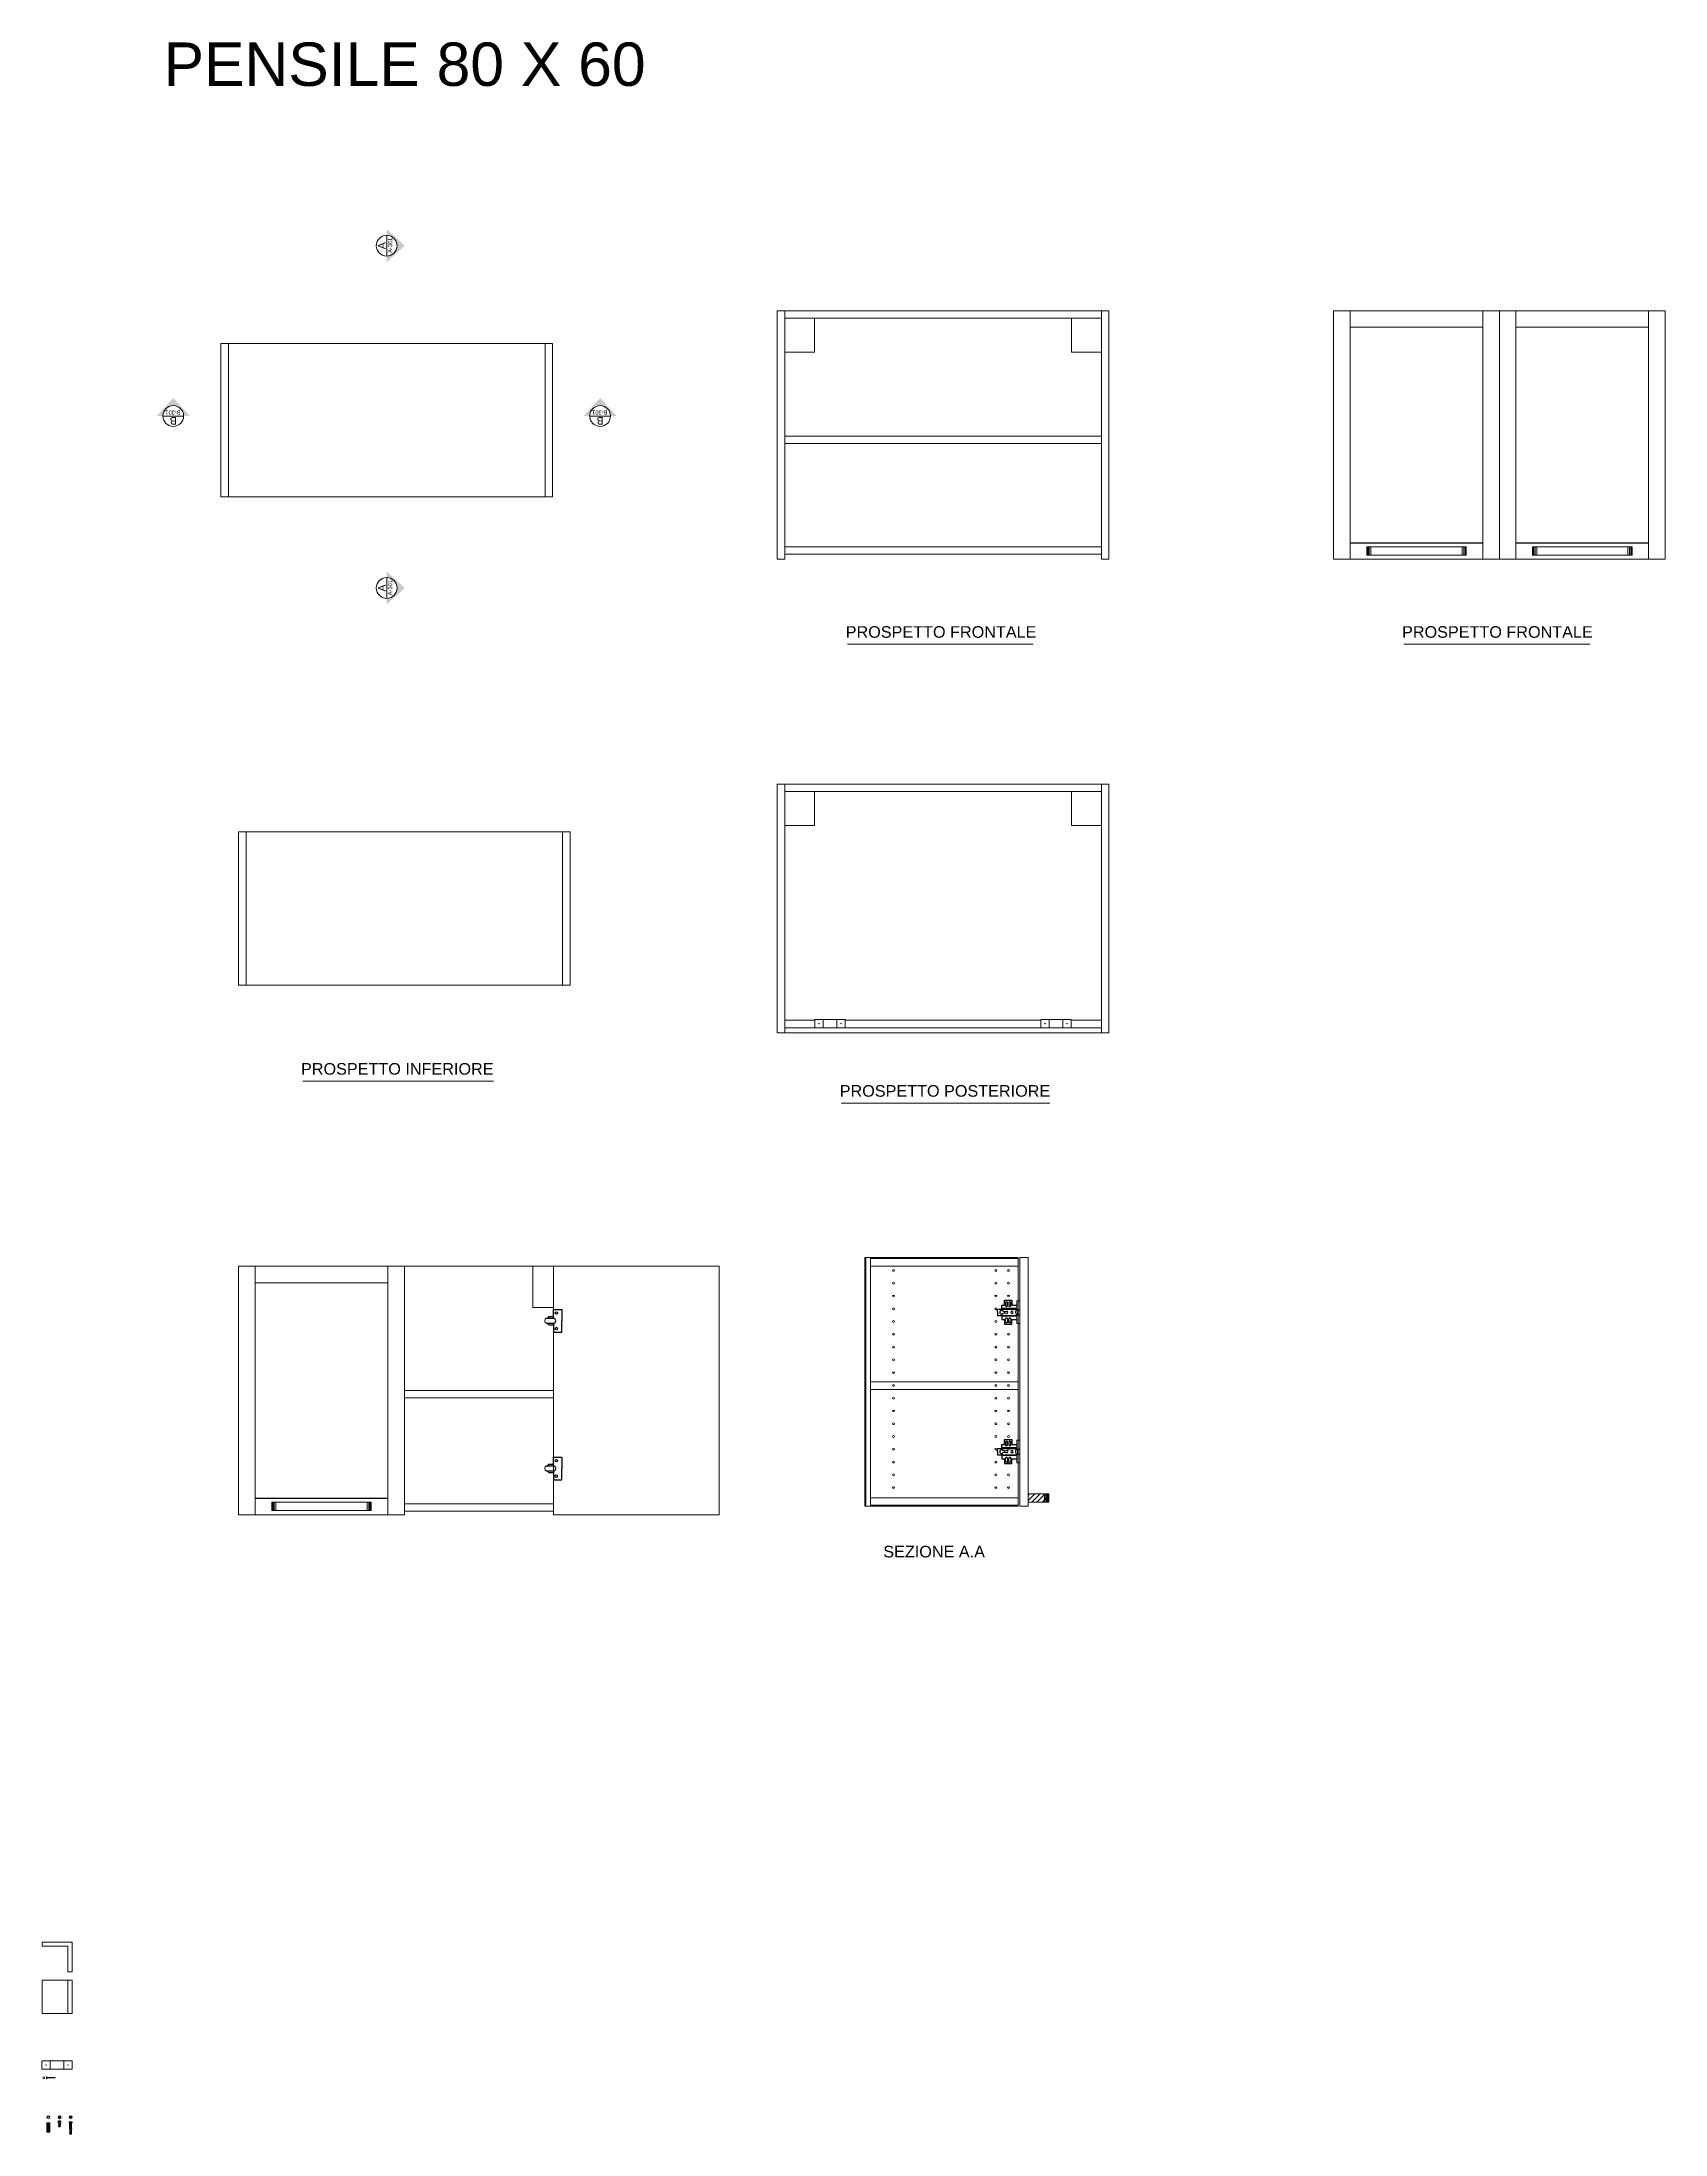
# Model space of a CAD drawing. Header units: millimetres. Extents: x 2179 to 4122, y 1235 to 3124.
# Drawn here: x 3730 to 4122, y 1856 to 2361 of the extents above; entities that cross this region are included whole.
import ezdxf
from ezdxf.enums import TextEntityAlignment as Align

# ---------------------------------------------------------------- set-up
doc = ezdxf.new("R2010")
doc.units = ezdxf.units.MM
doc.linetypes.add('CENTERX2', pattern=[4, 2.5, -0.5, 0.5, -0.5])
for name, color, linetype, lineweight in [('A-FURN', 8, 'Continuous', 18), ('ante', 9, 'Continuous', 18), ('G-ANNO-DIM', 3, 'Continuous', 18), ('maniglie', 5, 'Continuous', 18), ('meccanismi', 4, 'Continuous', 18), ('viti', 2, 'Continuous', 18)]:
    doc.layers.add(name, color=color, linetype=linetype, lineweight=lineweight)
doc.styles.add('ARIAL', font='arial.ttf')
doc.styles.add('underline', font='arial.ttf')

# ---------------------------------------------------------------- blocks, each defined once
blk = doc.blocks.new('section plan')
h = blk.add_hatch(color=256)
h.dxf.hatch_style = 1
h.paths.add_polyline_path([(56.9, 0.3), (46.3, 0.3, -1), (10.7, 0.3), (0.1, 0.3), (28.5, -30.6)])
blk.add_line((46.3, 0.3), (10.7, 0.3))
blk.add_circle((28.5, 0.3), 17.8)
at = {"style": 'ARIAL'}
for tag, height, p in [('A', 13, (28.4, 8.6)), ('A-301', 7, (29, -5.7))]:
    blk.add_attdef(tag, text='', height=height, dxfattribs=at).set_placement(p, align=Align.MIDDLE_CENTER)

msp = doc.modelspace()

# ---------------------------------------------------------------- hatches: boundary and pattern name
at = {"layer": 'maniglie'}
h = msp.add_hatch(dxfattribs=at)
h.set_pattern_fill('ANSI31', color=256, scale=0.28)
h.set_pattern_definition([(45, (834.9304, 1445.1449), (-0.62861793, 0.62861793), [])])
h.paths.add_polyline_path([(3972.42, 2008.18), (3972.12, 2008.18), (3972.12, 2010.18), (3972.32, 2010.18), (3972.42, 2010.18)])
h.paths.add_polyline_path([(3972.67, 2008.18), (3972.42, 2008.18), (3972.42, 2010.18), (3972.67, 2010.18)])
h.paths.add_polyline_path([(3972.87, 2008.18), (3972.67, 2008.18), (3972.67, 2010.18), (3972.87, 2010.18)])
h.paths.add_polyline_path([(3973.02, 2008.18), (3972.87, 2008.18), (3972.87, 2010.18), (3973.02, 2010.18)])
h.paths.add_polyline_path([(3973.12, 2008.18), (3973.02, 2008.18), (3973.02, 2010.18), (3973.12, 2010.18)])
h.paths.add_polyline_path([(3968.12, 2008.18), (3968.12, 2010.18), (3972.12, 2010.18), (3972.12, 2008.18)])

# ---------------------------------------------------------------- linework, layer by layer
at = {"color": 4}
for p, q in [((3851.83, 2052.55), (3853.57, 2052.55)), ((3851.83, 2051.35), (3853.57, 2051.35)), ((3852.51, 2052.96), (3853.62, 2052.96)), ((3852.51, 2050.94), (3853.62, 2050.94)), ((3853.62, 2052.52), (3853.62, 2054.69)), ((3853.62, 2054.69), (3855.62, 2054.69)), ((3853.62, 2051.35), (3853.62, 2049.21)), ((3855.62, 2054.69), (3855.62, 2051.95)), ((3855.62, 2049.21), (3855.62, 2051.95)), ((3960.77, 2054.74), (3965.41, 2054.74)), ((3960.77, 2054), (3960.77, 2054.74)), ((3960.77, 2054), (3960.77, 2053.25)), ((3960.77, 2053.25), (3965.41, 2053.25)), ((3965.41, 2054.6), (3966.12, 2054.6)), ((3965.41, 2053.4), (3966.12, 2053.4)), ((3853.62, 2049.21), (3855.62, 2049.21)), ((3960.77, 2021.11), (3965.41, 2021.11)), ((3960.77, 2020.37), (3960.77, 2021.11)), ((3960.77, 2020.37), (3960.77, 2019.63)), ((3965.41, 2020.97), (3966.12, 2020.97)), ((3965.41, 2019.77), (3966.12, 2019.77)), ((3851.83, 2016.93), (3853.57, 2016.93)), ((3851.83, 2015.72), (3853.57, 2015.72)), ((3852.51, 2017.33), (3853.62, 2017.33)), ((3852.51, 2015.32), (3853.62, 2015.32)), ((3853.62, 2017.33), (3853.62, 2019.07)), ((3853.62, 2019.07), (3855.62, 2019.07)), ((3853.62, 2015.32), (3853.62, 2013.58)), ((3855.62, 2019.07), (3855.62, 2016.32)), ((3855.62, 2013.58), (3855.62, 2016.32)), ((3960.77, 2019.63), (3965.41, 2019.63)), ((3853.62, 2013.58), (3855.62, 2013.58))]:
    msp.add_line(p, q, dxfattribs=at)
for points in [[(3961.83, 2054.52), (3961.83, 2055.74), (3962.48, 2055.74)], [(3962.48, 2055.74), (3962.48, 2056.9), (3964.23, 2056.9), (3964.23, 2055.74)], [(3962.7, 2056.33), (3962.7, 2055.58)], [(3963.18, 2055.58), (3963.18, 2056.33)], [(3963.49, 2056.34), (3963.49, 2055.59)], [(3963.97, 2055.59), (3963.97, 2056.34)], [(3964.23, 2055.74), (3965.41, 2055.74)], [(3965.41, 2054.95), (3961.83, 2054.95), (3961.83, 2054.52)], [(3961.83, 2053.48), (3961.83, 2052.26), (3962.48, 2052.26)], [(3965.41, 2053.05), (3961.83, 2053.05), (3961.83, 2053.48)], [(3962.48, 2052.26), (3962.48, 2051.1), (3964.23, 2051.1), (3964.23, 2052.26)], [(3962.7, 2051.67), (3962.7, 2052.42)], [(3963.18, 2052.42), (3963.18, 2051.67)], [(3963.49, 2051.66), (3963.49, 2052.41)], [(3963.97, 2052.41), (3963.97, 2051.66)], [(3964.23, 2052.26), (3965.41, 2052.26)], [(3961.83, 2020.89), (3961.83, 2022.11), (3962.48, 2022.11)], [(3965.41, 2021.32), (3961.83, 2021.32), (3961.83, 2020.89)], [(3961.83, 2019.85), (3961.83, 2018.63), (3962.48, 2018.63)], [(3965.41, 2019.42), (3961.83, 2019.42), (3961.83, 2019.85)], [(3962.48, 2022.11), (3962.48, 2023.27), (3964.23, 2023.27), (3964.23, 2022.11)], [(3962.7, 2022.7), (3962.7, 2021.95)], [(3963.18, 2021.95), (3963.18, 2022.7)], [(3963.49, 2022.71), (3963.49, 2021.96)], [(3963.97, 2021.96), (3963.97, 2022.71)], [(3964.23, 2022.11), (3965.41, 2022.11)], [(3962.48, 2018.63), (3962.48, 2017.47), (3964.23, 2017.47), (3964.23, 2018.63)], [(3962.7, 2018.04), (3962.7, 2018.79)], [(3963.18, 2018.79), (3963.18, 2018.04)], [(3963.49, 2018.03), (3963.49, 2018.78)], [(3963.97, 2018.78), (3963.97, 2018.03)], [(3964.23, 2018.63), (3965.41, 2018.63)]]:
    msp.add_lwpolyline(points, dxfattribs=at)
for centre in [(3854.3, 2053.83), (3854.3, 2050.07), (3854.3, 2018.2), (3854.3, 2014.44)]:
    msp.add_circle(centre, 0.3, dxfattribs=at)
for centre, radius, start, end in [((3962.94, 2056.27), 0.244, 13.7815, 166.2185), ((3962.94, 2055.64), 0.244, 193.7815, 346.2185), ((3963.73, 2056.28), 0.244, 13.7815, 166.2185), ((3963.73, 2055.64), 0.244, 193.7815, 346.2185), ((3853.15, 2051.96), 1.18, 122.3859, 149.8981), ((3853.15, 2051.94), 1.18, 210.1019, 237.6141), ((3853.57, 2051.95), 0.602, 270, 90), ((3961.83, 2054), 0.523, 90, 180), ((3961.83, 2054), 0.523, 180, 270), ((3962.52, 2055.1), 0.908, 219.9653, 297.4089), ((3962.52, 2052.89), 0.908, 62.5911, 140.0347), ((3962.94, 2052.36), 0.244, 13.7815, 166.2185), ((3962.94, 2051.73), 0.244, 193.7815, 346.2185), ((3962.94, 2054), 0.3, 0, 90), ((3962.94, 2054), 0.3, 270, 0), ((3963.73, 2052.35), 0.244, 13.7815, 166.2185), ((3963.73, 2051.72), 0.244, 193.7815, 346.2185), ((3964.27, 2054), 0.3, 0, 180), ((3964.27, 2054), 0.3, 0, 180), ((3964.27, 2054), 0.3, 180, 0), ((3964.27, 2054), 0.3, 180, 0), ((3961.83, 2020.37), 0.523, 90, 180), ((3961.83, 2020.37), 0.523, 180, 270), ((3962.52, 2021.48), 0.908, 219.9653, 297.4089), ((3962.52, 2019.27), 0.908, 62.5911, 140.0347), ((3962.94, 2022.64), 0.244, 13.7815, 166.2185), ((3962.94, 2022.01), 0.244, 193.7815, 346.2185), ((3962.94, 2020.37), 0.3, 0, 90), ((3962.94, 2020.37), 0.3, 270, 0), ((3963.73, 2022.65), 0.244, 13.7815, 166.2185), ((3963.73, 2022.02), 0.244, 193.7815, 346.2185), ((3964.27, 2020.37), 0.3, 0, 180), ((3964.27, 2020.37), 0.3, 0, 180), ((3964.27, 2020.37), 0.3, 180, 0), ((3964.27, 2020.37), 0.3, 180, 0), ((3853.15, 2016.33), 1.18, 122.3859, 149.8981), ((3853.15, 2016.32), 1.18, 210.1019, 237.6141), ((3853.57, 2016.32), 0.602, 270, 90), ((3962.94, 2018.73), 0.244, 13.7815, 166.2185), ((3962.94, 2018.1), 0.244, 193.7815, 346.2185), ((3963.73, 2018.73), 0.244, 13.7815, 166.2185), ((3963.73, 2018.09), 0.244, 193.7815, 346.2185)]:
    msp.add_arc(centre, radius, start, end, dxfattribs=at)
at = {"layer": 'A-FURN'}
for p, q in [((4041.88, 2295.7), (4041.88, 2235.7)), ((4121.88, 2235.7), (4121.88, 2295.7)), ((3909.42, 2236.94), (3985.82, 2236.94)), ((3985.82, 2236.94), (3985.82, 2238.74)), ((3909.42, 2121.44), (3985.82, 2121.44)), ((3777.62, 2065.14), (3777.62, 2005.14)), ((3928.77, 2067.18), (3929.01, 2067.18)), ((3929.01, 2067.18), (3929.01, 2007.18)), ((3930.12, 2007.18), (3930.12, 2067.18)), ((3817.62, 2007.81), (3853.62, 2007.81)), ((3853.62, 2006.01), (3817.62, 2006.01))]:
    msp.add_line(p, q, dxfattribs=at)
for points in [[(3907.62, 2235.7), (3909.42, 2235.7), (3909.42, 2295.7), (3907.62, 2295.7)], [(3907.62, 2121.44), (3909.42, 2121.44), (3909.42, 2181.44), (3907.62, 2181.44)]]:
    msp.add_lwpolyline(points, close=True, dxfattribs=at)
for points in [[(3909.42, 2295.7), (3909.42, 2295.46)], [(3909.42, 2295.7), (3985.82, 2295.7), (3985.82, 2293.9), (3909.42, 2293.9), (3909.42, 2295.7)], [(3909.42, 2295.46), (3909.42, 2294.22)], [(3916.62, 2293.9), (3916.62, 2285.7), (3909.42, 2285.7)], [(3978.62, 2293.9), (3978.62, 2285.7), (3985.82, 2285.7)], [(3985.82, 2235.7), (3987.62, 2235.7), (3987.62, 2295.7), (3985.82, 2295.7), (3985.82, 2285.7)], [(3775.16, 2250.8), (3773.36, 2250.8), (3773.36, 2287.8), (3775.16, 2287.8)], [(3775.16, 2250.8), (3851.56, 2250.8), (3851.56, 2287.8), (3775.16, 2287.8), (3775.16, 2250.8)], [(3851.56, 2250.8), (3853.36, 2250.8), (3853.36, 2287.8), (3851.56, 2287.8)], [(3909.42, 2235.7), (3909.42, 2285.7)], [(3985.82, 2235.7), (3985.82, 2285.7)], [(3909.42, 2264.56), (3909.42, 2265.46), (3985.82, 2265.46), (3985.82, 2263.66), (3909.42, 2263.66), (3909.42, 2264.56)], [(3985.82, 2238.74), (3909.42, 2238.74)], [(3909.42, 2238.74), (3909.42, 2236.94)], [(3909.42, 2181.44), (3909.42, 2181.2)], [(3909.42, 2181.44), (3985.82, 2181.44), (3985.82, 2179.64), (3909.42, 2179.64), (3909.42, 2181.44)], [(3985.82, 2121.44), (3987.62, 2121.44), (3987.62, 2181.44), (3985.82, 2181.44), (3985.82, 2171.44)], [(3909.42, 2181.2), (3909.42, 2179.96)], [(3916.62, 2179.64), (3916.62, 2171.44), (3909.42, 2171.44)], [(3978.62, 2179.64), (3978.62, 2171.44), (3985.82, 2171.44)], [(3909.42, 2121.44), (3909.42, 2171.44)], [(3985.82, 2121.44), (3985.82, 2171.44)], [(3779.42, 2132.94), (3777.62, 2132.94), (3777.62, 2169.94), (3779.42, 2169.94)], [(3779.42, 2132.94), (3855.82, 2132.94), (3855.82, 2169.94), (3779.42, 2169.94), (3779.42, 2132.94)], [(3855.82, 2132.94), (3857.62, 2132.94), (3857.62, 2169.94), (3855.82, 2169.94)], [(3909.42, 2122.68), (3985.82, 2122.68), (3985.82, 2124.48), (3978.53, 2124.48)], [(3909.42, 2124.48), (3916.7, 2124.48), (3916.7, 2122.68)], [(3909.42, 2124.48), (3909.42, 2122.68)], [(3971.25, 2124.48), (3923.99, 2124.48)], [(3817.62, 2065.14), (3853.62, 2065.14)], [(3848.62, 2065.14), (3848.62, 2055.14), (3853.62, 2055.14)], [(3965.77, 2067.18), (3928.77, 2067.18), (3928.77, 2007.18), (3965.77, 2007.18), (3965.77, 2067.18)], [(3928.77, 2065.14), (3928.77, 2066.94), (3929.01, 2066.94)], [(3929.01, 2065.14), (3928.77, 2065.14), (3928.77, 2065.14)], [(3930.12, 2066.94), (3965.77, 2066.94), (3965.77, 2065.83)], [(3965.77, 2066.94), (3965.77, 2065.14), (3930.12, 2065.14)], [(3853.62, 2034.24), (3853.62, 2033.34), (3817.62, 2033.34), (3817.62, 2035.14), (3853.62, 2035.14), (3853.62, 2034.24)], [(3965.77, 2036.28), (3965.77, 2035.38), (3930.12, 2035.38), (3930.12, 2037.18), (3965.77, 2037.18), (3965.77, 2036.28)], [(3928.77, 2009.23), (3928.77, 2007.43), (3929.01, 2007.43)], [(3929.01, 2009.23), (3928.77, 2009.23), (3928.77, 2009.23)], [(3929.01, 2007.18), (3930.12, 2007.18)], [(3965.77, 2007.43), (3965.77, 2009.23), (3930.12, 2009.23)], [(3930.12, 2007.43), (3965.77, 2007.43), (3965.77, 2008.54)]]:
    msp.add_lwpolyline(points, dxfattribs=at)
for centre in [(3935.67, 2064.1), (3935.67, 2061.02), (3960.34, 2064.1), (3960.34, 2061.02), (3963.42, 2064.1), (3963.42, 2061.02), (3935.67, 2057.93), (3935.67, 2054.85), (3960.34, 2057.93), (3960.34, 2054.85), (3963.42, 2057.93), (3963.42, 2054.85), (3935.67, 2051.77), (3960.34, 2051.77), (3963.42, 2051.77), (3935.67, 2048.68), (3935.67, 2045.6), (3960.34, 2048.68), (3960.34, 2045.6), (3963.42, 2048.68), (3963.42, 2045.6), (3935.67, 2042.52), (3960.34, 2042.52), (3963.42, 2042.52), (3935.67, 2039.43), (3935.67, 2036.35), (3960.34, 2039.43), (3960.34, 2036.35), (3963.42, 2039.43), (3963.42, 2036.35), (3935.67, 2033.27), (3935.67, 2030.18), (3960.34, 2033.27), (3960.34, 2030.18), (3963.42, 2033.27), (3963.42, 2030.18), (3935.67, 2027.1), (3960.34, 2027.1), (3963.42, 2027.1), (3935.67, 2024.02), (3935.67, 2020.93), (3960.34, 2024.02), (3960.34, 2020.93), (3963.42, 2024.02), (3963.42, 2020.93), (3935.67, 2017.85), (3935.67, 2014.77), (3960.34, 2017.85), (3960.34, 2014.77), (3963.42, 2017.85), (3963.42, 2014.77), (3935.67, 2011.68), (3960.34, 2011.68), (3963.42, 2011.68)]:
    msp.add_circle(centre, 0.216, dxfattribs=at)
at = {"layer": 'ante'}
for p, q in [((3966.12, 2067.18), (3966.12, 2007.18)), ((3968.12, 2067.18), (3966.12, 2067.18)), ((3968.12, 2007.18), (3968.12, 2067.18)), ((3966.12, 2007.18), (3968.12, 2007.18))]:
    msp.add_line(p, q, dxfattribs=at)
for points in [[(4041.88, 2235.7), (4081.88, 2235.7), (4081.88, 2295.7), (4041.88, 2295.7)], [(4081.88, 2235.7), (4121.88, 2235.7), (4121.88, 2295.7), (4081.88, 2295.7)], [(3777.62, 2005.14), (3817.62, 2005.14), (3817.62, 2065.14), (3777.62, 2065.14)]]:
    msp.add_lwpolyline(points, close=True, dxfattribs=at)
for points in [[(4045.88, 2235.7), (4045.88, 2295.7)], [(4081.88, 2295.7), (4077.88, 2295.7)], [(4077.88, 2295.7), (4077.88, 2235.7)], [(4085.88, 2235.7), (4085.88, 2295.7)], [(4121.88, 2295.7), (4117.88, 2295.7)], [(4117.88, 2295.7), (4117.88, 2235.7)], [(4077.88, 2291.7), (4045.88, 2291.7)], [(4117.88, 2291.7), (4085.88, 2291.7)], [(4077.88, 2235.7), (4045.88, 2235.7)], [(4117.88, 2235.7), (4085.88, 2235.7)], [(3781.62, 2005.14), (3781.62, 2065.14)], [(3813.62, 2065.14), (3813.62, 2005.14)], [(3853.62, 2005.14), (3893.62, 2005.14), (3893.62, 2065.14), (3853.62, 2065.14)], [(3853.62, 2065.14), (3853.62, 2052.55)], [(3813.62, 2061.14), (3781.62, 2061.14)], [(3853.62, 2051.35), (3853.62, 2006.01)], [(3853.62, 2015.73), (3853.62, 2005.14)], [(3813.62, 2005.14), (3781.62, 2005.14)]]:
    msp.add_lwpolyline(points, dxfattribs=at)
at = {"layer": 'Defpoints'}
for points in [[(4045.88, 2239.7), (4077.88, 2239.7)], [(4085.88, 2239.7), (4117.88, 2239.7)], [(3781.62, 2009.14), (3813.62, 2009.14)]]:
    msp.add_lwpolyline(points, dxfattribs=at)
at = {"layer": 'G-ANNO-DIM'}
for p, q in [((3924.53, 2215.2), (3969.4, 2215.2)), ((4058.79, 2215.2), (4103.66, 2215.2)), ((3793.08, 2109.77), (3839.14, 2109.77)), ((3923.07, 2104.45), (3973.35, 2104.45))]:
    msp.add_line(p, q, dxfattribs=at)
at = {"layer": 'maniglie'}
for p, q in [((4049.88, 2238.7), (4073.88, 2238.7)), ((4049.88, 2238.7), (4049.88, 2236.7)), ((4049.88, 2238.7), (4050.88, 2238.7)), ((4049.88, 2238.7), (4049.98, 2238.7)), ((4049.98, 2238.7), (4049.98, 2236.7)), ((4050.18, 2236.7), (4050.18, 2238.7)), ((4050.48, 2236.7), (4050.48, 2238.7)), ((4050.88, 2236.7), (4050.88, 2238.7)), ((4072.88, 2236.7), (4072.88, 2238.7)), ((4073.28, 2236.7), (4073.28, 2238.7)), ((4073.58, 2236.7), (4073.58, 2238.7)), ((4073.78, 2238.7), (4073.78, 2236.7)), ((4073.88, 2238.7), (4073.88, 2236.7)), ((4089.88, 2238.7), (4113.88, 2238.7)), ((4089.88, 2238.7), (4089.88, 2236.7)), ((4089.88, 2238.7), (4090.88, 2238.7)), ((4089.88, 2238.7), (4089.98, 2238.7)), ((4089.98, 2238.7), (4089.98, 2236.7)), ((4090.18, 2236.7), (4090.18, 2238.7)), ((4090.48, 2236.7), (4090.48, 2238.7)), ((4090.88, 2236.7), (4090.88, 2238.7)), ((4112.88, 2236.7), (4112.88, 2238.7)), ((4113.28, 2236.7), (4113.28, 2238.7)), ((4113.58, 2236.7), (4113.58, 2238.7)), ((4113.78, 2238.7), (4113.78, 2236.7)), ((4113.88, 2238.7), (4113.88, 2236.7)), ((4049.88, 2236.7), (4050.88, 2236.7)), ((4050.18, 2236.7), (4050.48, 2236.7)), ((4073.88, 2236.7), (4072.88, 2236.7)), ((4073.58, 2236.7), (4073.28, 2236.7)), ((4089.88, 2236.7), (4090.88, 2236.7)), ((4090.18, 2236.7), (4090.48, 2236.7)), ((4113.88, 2236.7), (4112.88, 2236.7)), ((4113.58, 2236.7), (4113.28, 2236.7)), ((3972.12, 2010.18), (3972.32, 2010.18)), ((3972.12, 2010.18), (3972.12, 2008.18)), ((3972.42, 2010.18), (3972.42, 2008.18)), ((3972.67, 2008.18), (3972.67, 2010.18)), ((3972.87, 2010.18), (3972.87, 2008.18)), ((3973.02, 2008.18), (3973.02, 2010.18)), ((3973.12, 2008.18), (3973.12, 2010.18)), ((3785.62, 2008.14), (3809.62, 2008.14)), ((3785.62, 2008.14), (3785.62, 2006.14)), ((3785.62, 2008.14), (3786.62, 2008.14)), ((3785.62, 2008.14), (3785.72, 2008.14)), ((3785.62, 2006.14), (3786.62, 2006.14)), ((3785.72, 2008.14), (3785.72, 2006.14)), ((3785.92, 2006.14), (3785.92, 2008.14)), ((3785.92, 2006.14), (3786.22, 2006.14)), ((3786.22, 2006.14), (3786.22, 2008.14)), ((3786.62, 2006.14), (3786.62, 2008.14)), ((3808.62, 2006.14), (3808.62, 2008.14)), ((3809.62, 2006.14), (3808.62, 2006.14)), ((3809.02, 2006.14), (3809.02, 2008.14)), ((3809.32, 2006.14), (3809.02, 2006.14)), ((3809.32, 2006.14), (3809.32, 2008.14)), ((3809.52, 2008.14), (3809.52, 2006.14)), ((3809.62, 2008.14), (3809.62, 2006.14))]:
    msp.add_line(p, q, dxfattribs=at)
for points in [[(4050.88, 2238.7), (4050.88, 2236.7)], [(4050.88, 2238.7), (4050.88, 2236.7)], [(4050.88, 2238.7), (4050.88, 2236.7)], [(4090.88, 2238.7), (4090.88, 2236.7)], [(4090.88, 2238.7), (4090.88, 2236.7)], [(4090.88, 2238.7), (4090.88, 2236.7)], [(4073.88, 2236.7), (4049.88, 2236.7)], [(4113.88, 2236.7), (4089.88, 2236.7)], [(3973.12, 2008.18), (3973.12, 2010.18), (3968.12, 2010.18)], [(3973.12, 2010.18), (3973.12, 2008.18)], [(3809.62, 2006.14), (3785.62, 2006.14)], [(3786.62, 2008.14), (3786.62, 2006.14)], [(3786.62, 2008.14), (3786.62, 2006.14)], [(3786.62, 2008.14), (3786.62, 2006.14)], [(3968.12, 2008.18), (3973.12, 2008.18)]]:
    msp.add_lwpolyline(points, dxfattribs=at)
at = {"layer": 'meccanismi'}
for p, q in [((3916.7, 2124.68), (3923.99, 2124.68)), ((3916.7, 2122.68), (3916.7, 2124.68)), ((3923.99, 2122.68), (3916.7, 2122.68)), ((3918.7, 2124.68), (3918.7, 2122.68)), ((3921.99, 2124.68), (3921.99, 2122.68)), ((3923.99, 2124.68), (3923.99, 2122.68)), ((3971.25, 2124.68), (3978.53, 2124.68)), ((3971.25, 2122.68), (3971.25, 2124.68)), ((3978.53, 2122.68), (3971.25, 2122.68)), ((3973.25, 2124.68), (3973.25, 2122.68)), ((3976.53, 2124.68), (3976.53, 2122.68)), ((3978.53, 2124.68), (3978.53, 2122.68)), ((3966.12, 2056.74), (3965.41, 2056.74)), ((3965.41, 2056.74), (3965.41, 2054.6)), ((3966.12, 2051.25), (3966.12, 2056.74)), ((3965.41, 2053.4), (3965.41, 2051.25)), ((3965.41, 2051.25), (3966.12, 2051.25)), ((3965.41, 2023.11), (3966.12, 2023.11)), ((3965.41, 2020.97), (3965.41, 2023.11)), ((3965.41, 2017.63), (3965.41, 2019.77)), ((3966.12, 2023.11), (3966.12, 2017.63)), ((3966.12, 2017.63), (3965.41, 2017.63)), ((3730.22, 1902.01), (3737.42, 1902.01)), ((3730.22, 1892.81), (3730.22, 1884.81)), ((3730.22, 1892.81), (3737.42, 1892.81)), ((3737.42, 1884.81), (3737.42, 1892.81)), ((3730.22, 1884.81), (3737.42, 1884.81)), ((3730.14, 1873.36), (3737.42, 1873.36)), ((3730.14, 1871.36), (3730.14, 1873.36)), ((3732.14, 1873.36), (3732.14, 1871.36)), ((3735.42, 1873.36), (3735.42, 1871.36)), ((3737.42, 1873.36), (3737.42, 1871.36)), ((3737.42, 1871.36), (3730.14, 1871.36))]:
    msp.add_line(p, q, dxfattribs=at)
for points in [[(3730.22, 1902.01), (3730.22, 1901.01), (3736.42, 1901.01)], [(3737.42, 1902.01), (3737.42, 1894.81), (3736.42, 1894.81), (3736.42, 1901.01)], [(3737.42, 1892.81), (3736.42, 1892.81), (3736.42, 1884.81), (3737.42, 1884.81)]]:
    msp.add_lwpolyline(points, dxfattribs=at)
for centre in [(3917.7, 2123.68), (3922.99, 2123.68), (3972.25, 2123.68), (3977.53, 2123.68), (3731.14, 1872.36), (3736.42, 1872.36)]:
    msp.add_circle(centre, 0.05, dxfattribs=at)
for points in [[(3851.83, 2051.35), (3851.43, 2051.35), (3851.43, 2052.55), (3851.83, 2052.55)], [(3965.41, 2053.4), (3965.01, 2053.4), (3965.01, 2054.6), (3965.41, 2054.6)], [(3965.77, 2053.4), (3965.36, 2053.4), (3965.36, 2054.6), (3965.77, 2054.6)], [(3965.41, 2020.97), (3965.01, 2020.97), (3965.01, 2019.77), (3965.41, 2019.77)], [(3965.77, 2020.97), (3965.36, 2020.97), (3965.36, 2019.77), (3965.77, 2019.77)], [(3851.83, 2015.72), (3851.43, 2015.72), (3851.43, 2016.93), (3851.83, 2016.93)]]:
    msp.add_open_spline(points, degree=3, dxfattribs=at)
at = {"layer": 'viti'}
for p, q in [((3731.26, 1869.04), (3731.26, 1869.5)), ((3733.31, 1869.32), (3733.46, 1869.27)), ((3733.31, 1869.22), (3733.46, 1869.27)), ((3731.34, 1858.31), (3732.04, 1858.31)), ((3731.34, 1858.31), (3731.34, 1856.21)), ((3731.44, 1858.41), (3731.42, 1858.41)), ((3731.94, 1858.41), (3731.44, 1858.41)), ((3731.44, 1858.31), (3731.44, 1856.21)), ((3731.54, 1856.21), (3731.54, 1858.31)), ((3731.64, 1858.31), (3731.64, 1856.21)), ((3731.74, 1856.21), (3731.74, 1858.31)), ((3731.84, 1858.31), (3731.84, 1856.21)), ((3731.94, 1856.21), (3731.94, 1858.31)), ((3732.04, 1858.31), (3732.04, 1856.21)), ((3734.05, 1858.64), (3734.05, 1858.72)), ((3734.05, 1858.72), (3734.75, 1858.72)), ((3734.05, 1858.64), (3734.75, 1858.64)), ((3734.16, 1858.31), (3734.64, 1858.31)), ((3734.47, 1858.31), (3734.17, 1858.25)), ((3734.57, 1858.31), (3734.17, 1858.23)), ((3734.62, 1858.19), (3734.17, 1858.1)), ((3734.62, 1858.17), (3734.17, 1858.08)), ((3734.21, 1858.31), (3734.21, 1857.43)), ((3734.21, 1858.24), (3734.21, 1858.1)), ((3734.25, 1859.77), (3734.4, 1859.77)), ((3734.4, 1859.92), (3734.4, 1859.77)), ((3734.4, 1859.72), (3734.4, 1859.57)), ((3734.45, 1859.92), (3734.45, 1859.77)), ((3734.45, 1859.77), (3734.6, 1859.77)), ((3734.45, 1859.72), (3734.45, 1859.57)), ((3734.59, 1858.31), (3734.59, 1857.43)), ((3734.75, 1858.72), (3734.75, 1858.64)), ((3736.72, 1859.79), (3737.05, 1859.79)), ((3736.72, 1859.74), (3737.05, 1859.74)), ((3736.72, 1858.66), (3737.42, 1858.66)), ((3736.72, 1858.46), (3736.72, 1858.66)), ((3737.07, 1858.46), (3736.72, 1858.46)), ((3736.83, 1857.06), (3736.83, 1858.11)), ((3736.87, 1858.31), (3736.87, 1858.46)), ((3736.93, 1858.11), (3736.93, 1857.06)), ((3736.96, 1858.11), (3736.96, 1857.06)), ((3737.05, 1860.11), (3737.05, 1859.79)), ((3737.05, 1859.74), (3737.05, 1859.42)), ((3737.07, 1858.46), (3737.42, 1858.46)), ((3737.1, 1860.11), (3737.1, 1859.79)), ((3737.1, 1859.79), (3737.42, 1859.79)), ((3737.1, 1859.74), (3737.42, 1859.74)), ((3737.1, 1859.74), (3737.1, 1859.42)), ((3737.19, 1858.11), (3737.19, 1857.06)), ((3737.22, 1858.31), (3737.22, 1858.46)), ((3737.22, 1858.11), (3737.22, 1857.06)), ((3737.32, 1857.06), (3737.32, 1858.11)), ((3737.42, 1858.46), (3737.42, 1858.66)), ((3731.34, 1856.21), (3732.04, 1856.21)), ((3731.94, 1856.11), (3731.44, 1856.11)), ((3734.62, 1858.04), (3734.17, 1857.95)), ((3734.62, 1858.02), (3734.17, 1857.93)), ((3734.62, 1857.89), (3734.17, 1857.8)), ((3734.62, 1857.87), (3734.17, 1857.78)), ((3734.62, 1857.74), (3734.17, 1857.65)), ((3734.62, 1857.72), (3734.17, 1857.63)), ((3734.62, 1857.59), (3734.17, 1857.5)), ((3734.62, 1857.57), (3734.17, 1857.48)), ((3734.21, 1858.08), (3734.21, 1857.95)), ((3734.21, 1857.93), (3734.21, 1857.8)), ((3734.21, 1857.78), (3734.21, 1857.65)), ((3734.21, 1857.63), (3734.21, 1857.5)), ((3734.23, 1857.41), (3734.57, 1857.41)), ((3737.29, 1856.64), (3736.84, 1856.54)), ((3737.29, 1856.62), (3736.84, 1856.52)), ((3737.29, 1856.49), (3736.84, 1856.39)), ((3737.29, 1856.46), (3736.84, 1856.37)), ((3737.29, 1856.34), (3736.84, 1856.24)), ((3737.29, 1856.32), (3736.84, 1856.22)), ((3737.29, 1856.18), (3736.84, 1856.09)), ((3737.29, 1856.16), (3736.84, 1856.07)), ((3737.29, 1856.03), (3736.84, 1855.94)), ((3737.29, 1856.01), (3736.84, 1855.92)), ((3737.29, 1855.88), (3736.84, 1855.79)), ((3737.29, 1855.86), (3736.84, 1855.77)), ((3736.87, 1856.86), (3736.87, 1856.55)), ((3736.87, 1856.53), (3736.87, 1856.4)), ((3736.87, 1856.38), (3736.87, 1856.25)), ((3736.87, 1856.23), (3736.87, 1856.1)), ((3736.87, 1856.08), (3736.87, 1855.95)), ((3736.87, 1855.93), (3736.87, 1855.79)), ((3736.87, 1855.77), (3736.87, 1855.72)), ((3737.07, 1855.66), (3736.97, 1855.66)), ((3737.17, 1855.66), (3737.07, 1855.66)), ((3737.27, 1856.86), (3737.27, 1856.63)), ((3737.27, 1856.61), (3737.27, 1856.48)), ((3737.27, 1856.46), (3737.27, 1856.33)), ((3737.27, 1856.31), (3737.27, 1856.18)), ((3737.27, 1856.16), (3737.27, 1856.03)), ((3737.27, 1856.01), (3737.27, 1855.88)), ((3737.27, 1855.86), (3737.27, 1855.72))]:
    msp.add_line(p, q, dxfattribs=at)
for points in [[(3731.26, 1869.5), (3731.31, 1869.5), (3731.31, 1869.04), (3731.26, 1869.04)], [(3733.31, 1869.32), (3731.31, 1869.32)], [(3733.31, 1869.22), (3731.31, 1869.22)], [(3734.4, 1859.77), (3734.25, 1859.77), (3734.25, 1859.72)], [(3734.25, 1859.72), (3734.4, 1859.72)], [(3734.45, 1859.77), (3734.45, 1859.92), (3734.4, 1859.92)], [(3734.45, 1859.72), (3734.45, 1859.57), (3734.4, 1859.57)], [(3734.45, 1859.77), (3734.6, 1859.77), (3734.6, 1859.72)], [(3734.45, 1859.72), (3734.6, 1859.72)], [(3737.07, 1858.31), (3736.78, 1858.31)], [(3737.07, 1858.31), (3737.37, 1858.31)], [(3736.78, 1856.86), (3737.07, 1856.86)], [(3736.84, 1855.77), (3736.87, 1855.77), (3736.87, 1855.72)], [(3736.93, 1857.96), (3736.93, 1857.96)], [(3737.37, 1856.86), (3737.07, 1856.86)], [(3737.22, 1857.96), (3737.22, 1857.96)]]:
    msp.add_lwpolyline(points, dxfattribs=at)
for centre, radius in [((3730.63, 1869.27), 0.25), ((3731.69, 1859.77), 0.35), ((3731.69, 1859.77), 0.267), ((3734.42, 1859.74), 0.35), ((3737.07, 1859.77), 0.35)]:
    msp.add_circle(centre, radius, dxfattribs=at)
for centre, start, end in [((3734.07, 1858.64), 180, 198.2952), ((3734.73, 1858.64), 341.7048, 0), ((3734.23, 1857.43), 180, 270), ((3734.57, 1857.43), 270, 0)]:
    msp.add_arc(centre, 0.02, start, end, dxfattribs=at)
for points in [[(3731.44, 1858.41), (3731.39, 1858.41), (3731.34, 1858.36), (3731.34, 1858.31)], [(3732.04, 1858.31), (3732.04, 1858.36), (3731.98, 1858.41), (3731.94, 1858.41)], [(3734.16, 1858.31), (3734.04, 1858.31), (3734.08, 1858.53), (3734.05, 1858.63)], [(3734.4, 1858.91), (3734.4, 1858.91), (3734.05, 1858.92), (3734.05, 1858.72)], [(3734.17, 1858.23), (3734.17, 1858.23), (3734.17, 1858.25), (3734.17, 1858.25)], [(3734.17, 1858.08), (3734.17, 1858.08), (3734.17, 1858.1), (3734.17, 1858.1)], [(3734.4, 1858.91), (3734.4, 1858.91), (3734.75, 1858.92), (3734.75, 1858.72)], [(3734.62, 1858.17), (3734.63, 1858.18), (3734.63, 1858.2), (3734.62, 1858.19)], [(3734.75, 1858.63), (3734.71, 1858.53), (3734.75, 1858.31), (3734.64, 1858.31)], [(3736.83, 1858.11), (3736.83, 1858.18), (3736.71, 1858.31), (3736.78, 1858.31)], [(3737.07, 1858.18), (3736.97, 1858.17), (3736.93, 1858.15), (3736.93, 1858.11)], [(3737.07, 1858.18), (3737.18, 1858.17), (3737.22, 1858.15), (3737.22, 1858.11)], [(3737.32, 1858.11), (3737.32, 1858.18), (3737.43, 1858.31), (3737.37, 1858.31)], [(3731.44, 1856.11), (3731.39, 1856.11), (3731.34, 1856.17), (3731.34, 1856.21)], [(3732.04, 1856.21), (3732.04, 1856.17), (3731.98, 1856.11), (3731.94, 1856.11)], [(3734.17, 1857.93), (3734.17, 1857.93), (3734.17, 1857.95), (3734.17, 1857.95)], [(3734.17, 1857.78), (3734.17, 1857.78), (3734.17, 1857.8), (3734.17, 1857.8)], [(3734.17, 1857.63), (3734.17, 1857.63), (3734.17, 1857.65), (3734.17, 1857.65)], [(3734.17, 1857.48), (3734.17, 1857.47), (3734.17, 1857.49), (3734.17, 1857.5)], [(3734.62, 1858.02), (3734.63, 1858.02), (3734.63, 1858.04), (3734.62, 1858.04)], [(3734.62, 1857.87), (3734.63, 1857.87), (3734.63, 1857.89), (3734.62, 1857.89)], [(3734.62, 1857.72), (3734.63, 1857.72), (3734.63, 1857.74), (3734.62, 1857.74)], [(3734.62, 1857.57), (3734.63, 1857.57), (3734.63, 1857.59), (3734.62, 1857.59)], [(3736.78, 1856.86), (3736.71, 1856.86), (3736.83, 1856.99), (3736.83, 1857.06)], [(3736.84, 1856.37), (3736.83, 1856.37), (3736.83, 1856.39), (3736.84, 1856.39)], [(3736.84, 1856.07), (3736.83, 1856.07), (3736.83, 1856.09), (3736.84, 1856.09)], [(3736.84, 1855.92), (3736.83, 1855.92), (3736.83, 1855.94), (3736.84, 1855.94)], [(3736.84, 1856.52), (3736.84, 1856.52), (3736.84, 1856.54), (3736.84, 1856.54)], [(3736.84, 1856.22), (3736.84, 1856.22), (3736.84, 1856.24), (3736.84, 1856.24)], [(3736.84, 1855.77), (3736.84, 1855.77), (3736.84, 1855.79), (3736.84, 1855.79)], [(3736.97, 1855.66), (3736.93, 1855.66), (3736.87, 1855.69), (3736.87, 1855.72)], [(3737.07, 1856.99), (3736.97, 1857), (3736.93, 1857.03), (3736.93, 1857.06)], [(3737.07, 1856.99), (3737.18, 1857), (3737.22, 1857.03), (3737.22, 1857.06)], [(3737.17, 1855.66), (3737.21, 1855.66), (3737.27, 1855.69), (3737.27, 1855.72)], [(3737.29, 1856.62), (3737.3, 1856.62), (3737.3, 1856.64), (3737.29, 1856.64)], [(3737.29, 1856.46), (3737.3, 1856.47), (3737.3, 1856.49), (3737.29, 1856.49)], [(3737.29, 1856.32), (3737.3, 1856.32), (3737.3, 1856.34), (3737.29, 1856.34)], [(3737.29, 1856.16), (3737.3, 1856.17), (3737.3, 1856.19), (3737.29, 1856.18)], [(3737.29, 1856.01), (3737.3, 1856.02), (3737.3, 1856.04), (3737.29, 1856.03)], [(3737.29, 1855.86), (3737.3, 1855.87), (3737.3, 1855.89), (3737.29, 1855.88)], [(3737.37, 1856.86), (3737.43, 1856.86), (3737.32, 1856.99), (3737.32, 1857.06)]]:
    msp.add_open_spline(points, degree=3, dxfattribs=at)

# ---------------------------------------------------------------- block references
at = {"layer": 'G-ANNO-DIM', "linetype": 'CENTERX2', "ltscale": 5, "xscale": 0.1405937589080501, "yscale": 0.1405937589080501, "zscale": 0.1405937589080501}
for p, rotation, values in [((3813.4, 2307.38), 90, {'A-301': 'A-301', 'A': 'A'}), ((3765.86, 2270.33), 180, {'A-301': 'B-301', 'A': 'B'}), ((3868.86, 2270.33), 180, {'A-301': 'B-301', 'A': 'B'}), ((3813.4, 2224.78), 90, {'A-301': 'A-301', 'A': 'A'})]:
    msp.add_blockref('section plan', p, dxfattribs=dict(at, rotation=rotation)).add_auto_attribs(values)

# ---------------------------------------------------------------- texts
at = {"layer": 'G-ANNO-DIM', "style": 'underline'}
for s, height, p in [('PENSILE 80 X 60', 10.476, (3759.52, 2349.95)), ('PROSPETTO FRONTALE', 2.7972, (3924.13, 2216.77)), ('PROSPETTO FRONTALE', 2.7972, (4058.39, 2216.77)), ('PROSPETTO INFERIORE', 2.7972, (3792.68, 2111.34)), ('PROSPETTO POSTERIORE', 2.7972, (3922.68, 2106.02)), ('SEZIONE A.A', 2.7972, (3933.19, 1994.84))]:
    msp.add_text(s, height=height, dxfattribs=at).set_placement(p)

doc.saveas('drawing.dxf')
